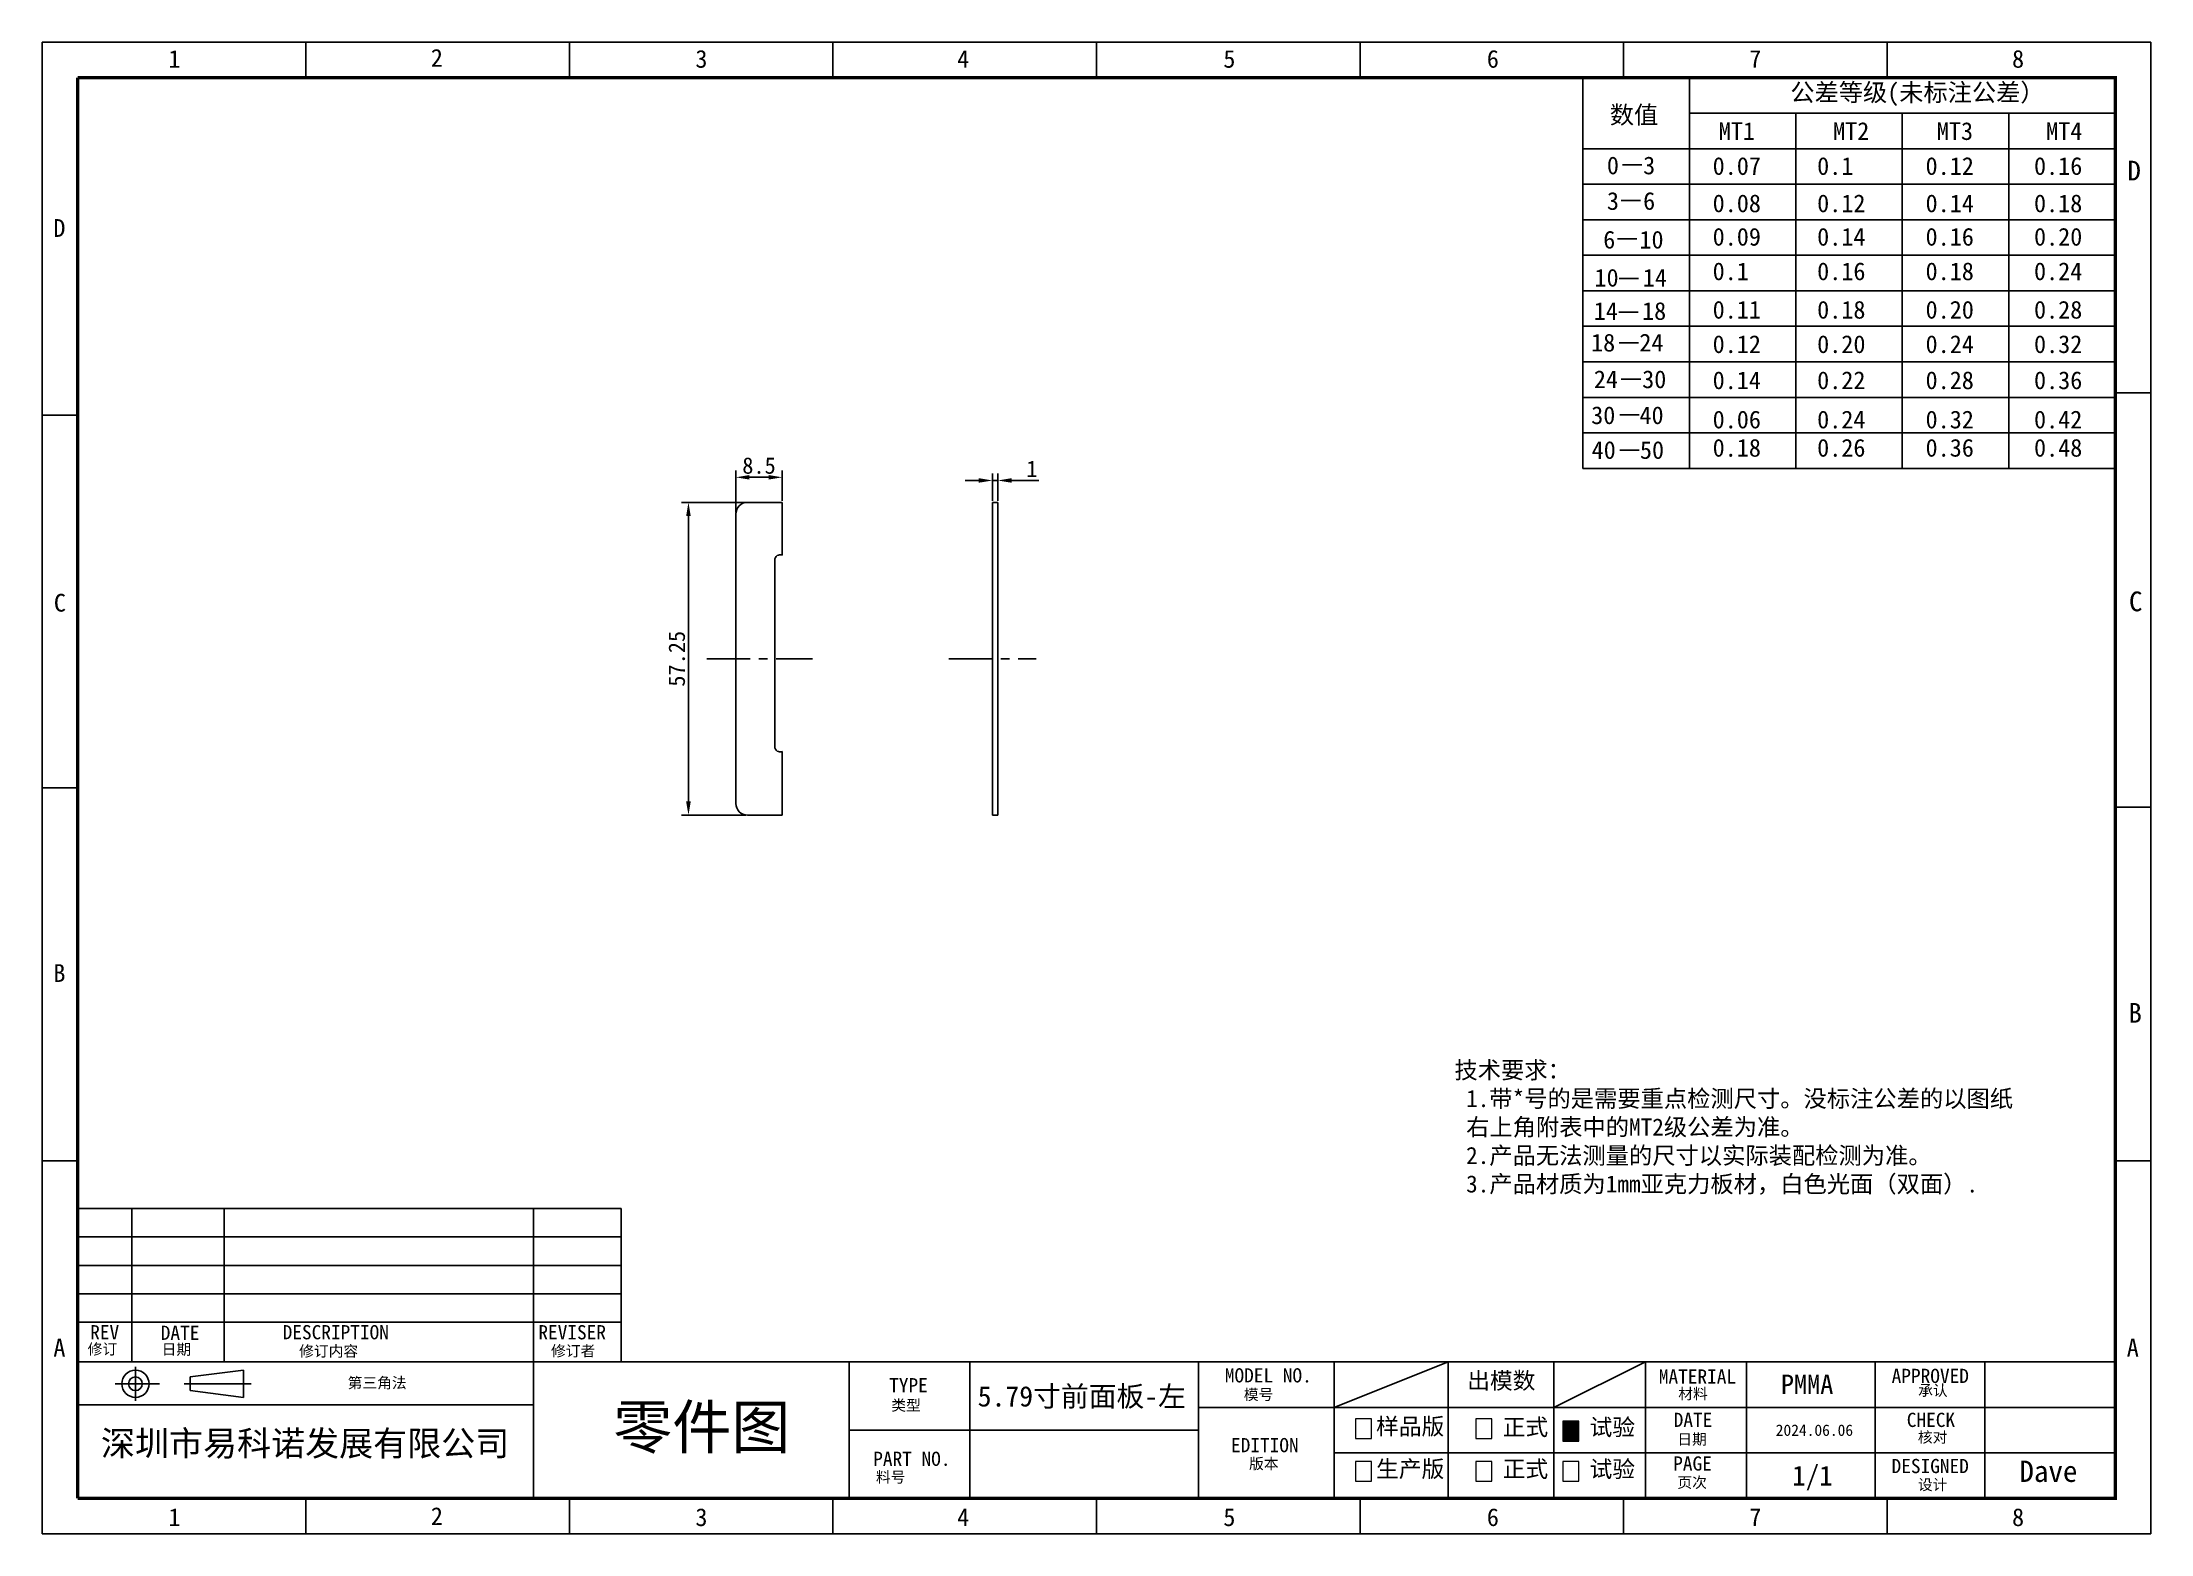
# Model space of a CAD drawing. Header units: millimetres. Extents: x 16785 to 17171, y 29514 to 29787.
import ezdxf
from ezdxf.enums import TextEntityAlignment as Align

# ---------------------------------------------------------------- set-up
doc = ezdxf.new("R2010")
doc.units = ezdxf.units.MM
doc.header["$PDMODE"] = 2
doc.linetypes.add('CENTER', pattern=[50.8, 31.75, -6.35, 6.35, -6.35])
doc.layers.add('dim', color=3, linetype='Continuous')
doc.layers.add('title bar', color=7, linetype='Continuous')
doc.styles.get("Standard").update_dxf_attribs({"font": ''})
doc.styles.add('style3', font='')
doc.styles.add('宝明', font='')
doc.styles.get('Standard').set_extended_font_data('SimSun')
doc.styles.get('style3').set_extended_font_data('SimSun')
doc.styles.get('宝明').set_extended_font_data('SimHei')
doc.dimstyles.new('ISO-25', dxfattribs={"dimtxt": 3, "dimasz": 2.5, "dimexe": 1.25, "dimexo": 0.3, "dimtad": 1, "dimdsep": 46, "dimtxsty": 'Standard', "dimcen": 2.5, "dimclrd": 5, "dimclre": 5, "dimadec": 0, "dimazin": 0, "dimtfac": 1, "dimtmove": 0, "dimatfit": 3, "dimfxl": 1, "dimarcsym": 0})

# ---------------------------------------------------------------- blocks, each defined once
blk = doc.blocks.new('*D6')
at = {"color": 5, "lineweight": -2}
for p, q in [((16913.55, 29702.36), (16901.78, 29702.36)), ((16903.03, 29699.86), (16903.03, 29647.62)), ((16913.55, 29645.12), (16901.78, 29645.12))]:
    blk.add_line(p, q, dxfattribs=at)
at = {"color": 5}
for points in [[(16902.61, 29699.86), (16903.45, 29699.86), (16903.03, 29702.36)], [(16902.61, 29647.62), (16903.45, 29647.62), (16903.03, 29645.12)]]:
    blk.add_solid(points, dxfattribs=at)
at = {"layer": 'Defpoints', "color": 0}
for p in [(16913.85, 29702.36), (16903.03, 29645.12), (16913.85, 29645.12)]:
    blk.add_point(p, dxfattribs=at)
at = {"color": 0, "insert": (16900.91, 29673.74), "char_height": 3, "attachment_point": 5, "rotation": 90}
blk.add_mtext('57.25', dxfattribs=at)
blk = doc.blocks.new('*D7')
at = {"color": 5, "lineweight": -2}
for p, q in [((16911.7, 29700.51), (16911.7, 29708.2)), ((16914.2, 29706.95), (16917.71, 29706.95)), ((16920.21, 29702.66), (16920.21, 29708.2))]:
    blk.add_line(p, q, dxfattribs=at)
at = {"color": 5}
for points in [[(16914.2, 29707.37), (16914.2, 29706.54), (16911.7, 29706.95)], [(16917.71, 29707.37), (16917.71, 29706.54), (16920.21, 29706.95)]]:
    blk.add_solid(points, dxfattribs=at)
at = {"layer": 'Defpoints', "color": 0}
for p in [(16920.21, 29706.95), (16911.7, 29700.21), (16920.21, 29702.36)]:
    blk.add_point(p, dxfattribs=at)
at = {"color": 0, "insert": (16915.95, 29709.08), "char_height": 3, "attachment_point": 5}
blk.add_mtext('8.5', dxfattribs=at)
blk = doc.blocks.new('*D9')
at = {"color": 5, "lineweight": -2}
for p, q in [((16958.69, 29702.66), (16958.69, 29707.62)), ((16959.69, 29702.66), (16959.69, 29707.62)), ((16956.19, 29706.37), (16953.69, 29706.37)), ((16958.69, 29706.37), (16959.69, 29706.37)), ((16962.19, 29706.37), (16967.16, 29706.37))]:
    blk.add_line(p, q, dxfattribs=at)
at = {"color": 5}
for points in [[(16956.19, 29706.79), (16956.19, 29705.96), (16958.69, 29706.37)], [(16962.19, 29706.79), (16962.19, 29705.96), (16959.69, 29706.37)]]:
    blk.add_solid(points, dxfattribs=at)
at = {"layer": 'Defpoints', "color": 0}
for p in [(16959.69, 29706.37), (16958.69, 29702.36), (16959.69, 29702.36)]:
    blk.add_point(p, dxfattribs=at)
at = {"color": 0, "insert": (16965.92, 29708.5), "char_height": 3, "attachment_point": 5}
blk.add_mtext('1', dxfattribs=at)

msp = doc.modelspace()

# ---------------------------------------------------------------- hatches: boundary and pattern name
msp.add_hatch(color=256).paths.add_polyline_path([(17063.154, 29530.573), (17066.062, 29530.573), (17066.062, 29534.177), (17063.154, 29534.177)])

# ---------------------------------------------------------------- linework, layer by layer
for p, q in [((17066.794, 29708.587), (17066.794, 29780.087)), ((17086.294, 29708.587), (17086.294, 29780.087)), ((17164.294, 29773.587), (17086.294, 29773.587)), ((17105.794, 29708.587), (17105.794, 29773.587)), ((17125.294, 29708.587), (17125.294, 29773.587)), ((17144.794, 29708.587), (17144.794, 29773.587)), ((17164.294, 29767.087), (17066.794, 29767.087)), ((17164.294, 29760.587), (17066.794, 29760.587)), ((17074.076, 29764.121), (17077.622, 29764.121)), ((17073.82, 29757.616), (17077.366, 29757.616)), ((17164.294, 29754.087), (17066.794, 29754.087)), ((17073.115, 29750.606), (17076.661, 29750.606)), ((17164.294, 29747.587), (17066.794, 29747.587)), ((17073.435, 29743.356), (17076.98, 29743.356)), ((17164.294, 29741.087), (17066.794, 29741.087)), ((17164.294, 29734.587), (17066.794, 29734.587)), ((17073.373, 29737.2), (17076.919, 29737.2)), ((17073.435, 29731.555), (17076.98, 29731.555)), ((17164.294, 29728.087), (17066.794, 29728.087)), ((17073.839, 29724.941), (17077.385, 29724.941)), ((17164.294, 29721.587), (17066.794, 29721.587)), ((17073.584, 29718.413), (17077.129, 29718.413)), ((17164.294, 29715.087), (17066.794, 29715.087)), ((17073.559, 29711.904), (17077.105, 29711.904)), ((17164.294, 29708.587), (17066.794, 29708.587))]:
    msp.add_line(p, q)
at = {"color": 7, "linetype": 'Continuous'}
for p, q in [((16911.699, 29700.207), (16911.699, 29647.267)), ((16920.21, 29702.357), (16913.849, 29702.357)), ((16920.21, 29692.708), (16920.21, 29702.357)), ((16959.688, 29702.36), (16958.688, 29702.36)), ((16958.688, 29645.117), (16958.688, 29702.359)), ((16959.688, 29645.117), (16959.688, 29702.36)), ((16918.82, 29657.687), (16918.82, 29691.787)), ((16920.21, 29645.116), (16920.21, 29656.766)), ((16913.849, 29645.117), (16920.21, 29645.116)), ((16959.688, 29645.117), (16958.688, 29645.117))]:
    msp.add_line(p, q, dxfattribs=at)
at = {"color": 1, "linetype": 'CENTER', "ltscale": 0.25}
for p, q in [((16906.375, 29673.737), (16925.772, 29673.737)), ((16950.697, 29673.737), (16966.677, 29673.737))]:
    msp.add_line(p, q, dxfattribs=at)
at = {"color": 1}
for p, q in [((17021.246, 29536.728), (17042.143, 29545.048)), ((17061.466, 29536.728), (17078.247, 29545.048))]:
    msp.add_line(p, q, dxfattribs=at)
at = {"color": 7}
for p, q in [((17042.143, 29536.728), (17042.143, 29545.048)), ((17042.143, 29536.728), (17042.143, 29520.088)), ((17061.466, 29536.728), (17061.466, 29520.088)), ((17078.247, 29528.408), (17021.246, 29528.408))]:
    msp.add_line(p, q, dxfattribs=at)
at = {"color": 7, "linetype": 'Continuous'}
for centre, radius, start, end in [((16913.849, 29700.207), 2.15, 90, 180), ((16919.82, 29691.787), 1, 67.0455, 180), ((16919.82, 29657.687), 1, 180, 292.9545), ((16913.849, 29647.267), 2.15, 180, 270)]:
    msp.add_arc(centre, radius, start, end, dxfattribs=at)
at = {"layer": 'dim', "color": 0, "lineweight": 18}
for points in [[(17025.183, 29531.004), (17028.102, 29531.004), (17028.102, 29534.608), (17025.183, 29534.608)], [(17047.212, 29531.002), (17050.12, 29531.002), (17050.12, 29534.606), (17047.212, 29534.606)], [(17063.154, 29530.573), (17066.062, 29530.573), (17066.062, 29534.177), (17063.154, 29534.177)], [(17025.183, 29523.213), (17028.102, 29523.213), (17028.102, 29526.817), (17025.183, 29526.817)], [(17047.212, 29523.213), (17050.12, 29523.213), (17050.12, 29526.817), (17047.212, 29526.817)], [(17063.154, 29523.196), (17066.062, 29523.196), (17066.062, 29526.8), (17063.154, 29526.8)]]:
    msp.add_lwpolyline(points, close=True, dxfattribs=at)
at = {"layer": 'title bar', "color": 0}
for p, q in [((16784.696, 29513.588), (16784.696, 29786.587)), ((16784.696, 29786.587), (17170.794, 29786.587)), ((16832.958, 29786.587), (16832.958, 29780.087)), ((16881.221, 29786.587), (16881.221, 29780.087)), ((16929.483, 29786.587), (16929.483, 29780.087)), ((16977.745, 29786.587), (16977.745, 29780.087)), ((17026.007, 29786.587), (17026.007, 29780.087)), ((17074.27, 29786.587), (17074.27, 29780.087)), ((17122.532, 29786.587), (17122.532, 29780.087)), ((17170.794, 29786.587), (17170.794, 29513.588)), ((16791.196, 29780.087), (17164.294, 29780.087)), ((17164.294, 29780.087), (17164.294, 29520.088)), ((17164.373, 29722.398), (17170.794, 29722.398)), ((16784.696, 29718.337), (16791.196, 29718.337)), ((16784.696, 29650.088), (16791.196, 29650.088)), ((17164.373, 29646.565), (17170.794, 29646.565)), ((16784.696, 29581.838), (16791.196, 29581.838)), ((17164.294, 29581.838), (17170.794, 29581.838)), ((16791.196, 29573.124), (16890.711, 29573.124)), ((16801.097, 29573.124), (16801.097, 29545.048)), ((16817.997, 29573.124), (16817.997, 29545.048)), ((16874.684, 29573.124), (16874.684, 29545.048)), ((16890.711, 29573.124), (16890.711, 29545.048)), ((16791.196, 29567.924), (16890.711, 29567.924)), ((16791.196, 29567.924), (16890.711, 29567.924)), ((16791.196, 29562.724), (16890.711, 29562.724)), ((16791.196, 29557.524), (16890.711, 29557.524)), ((16791.196, 29552.324), (16890.711, 29552.324)), ((16791.196, 29545.048), (17164.294, 29545.048)), ((16874.684, 29545.048), (16874.684, 29520.088)), ((16932.431, 29545.048), (16932.431, 29520.088)), ((16954.531, 29545.048), (16954.531, 29520.088)), ((16996.391, 29545.048), (16996.391, 29520.088)), ((17021.246, 29545.048), (17021.246, 29520.088)), ((17061.466, 29536.728), (17061.466, 29545.048)), ((17078.247, 29545.048), (17078.247, 29520.088)), ((17096.775, 29545.048), (17096.775, 29520.088)), ((17120.308, 29545.048), (17120.308, 29520.088)), ((17140.389, 29545.048), (17140.389, 29520.088)), ((16798.032, 29541.051), (16806.177, 29541.051)), ((16801.77, 29544.177), (16801.77, 29537.924)), ((16810.671, 29541.051), (16822.985, 29541.051)), ((16811.771, 29542.299), (16821.556, 29543.547)), ((16811.771, 29542.299), (16811.771, 29539.803)), ((16821.556, 29543.547), (16821.556, 29538.555)), ((16874.684, 29537.165), (16791.196, 29537.165)), ((16811.771, 29539.803), (16821.556, 29538.555)), ((17164.294, 29536.728), (16996.391, 29536.728)), ((16996.391, 29532.568), (16932.431, 29532.568)), ((17164.294, 29528.408), (17078.247, 29528.408)), ((16832.958, 29520.088), (16832.958, 29513.588)), ((16881.221, 29520.088), (16881.221, 29513.588)), ((16929.483, 29520.088), (16929.483, 29513.588)), ((16977.745, 29520.088), (16977.745, 29513.588)), ((17164.294, 29520.088), (17024.963, 29520.088)), ((17026.007, 29520.088), (17026.007, 29513.588)), ((17074.27, 29520.088), (17074.27, 29513.588)), ((17122.532, 29520.088), (17122.532, 29513.588)), ((17170.794, 29513.588), (16784.696, 29513.588))]:
    msp.add_line(p, q, dxfattribs=at)
at = {"layer": 'title bar', "color": 0, "const_width": 0.65}
for points in [[(16791.196, 29780.087), (16791.196, 29520.088)], [(16791.196, 29520.088), (17164.294, 29520.088), (17164.294, 29780.087), (16791.196, 29780.087)]]:
    msp.add_lwpolyline(points, dxfattribs=at)
at = {"layer": 'title bar', "color": 0}
for radius in [2.496, 1.248]:
    msp.add_circle((16801.77, 29541.051), radius, dxfattribs=at)

# ---------------------------------------------------------------- texts
at = {"attachment_point": 1}
for s, insert, char_height, width in [('公差等级(未标注公差）', (17104.793, 29779.027), 3.25, 48.8695), ('数值', (17071.735, 29774.917), 3.25, 18.71649), ('MT1', (17091.681, 29771.946), 3.25, 19.5), ('MT2', (17112.613, 29771.946), 3.25, 19.5), ('MT3', (17131.611, 29771.946), 3.25, 19.5), ('MT4', (17151.619, 29771.946), 3.25, 19.5), ('0  3', (17071.201, 29765.662), 3.25, 12.47419), ('3  6', (17071.201, 29759.157), 3.25, 12.47419), ('6  10', (17070.526, 29752.071), 3.25, 19.30903), ('10  14', (17068.928, 29745.106), 3.25, 22.57715), ('14  18', (17068.795, 29739.018), 3.25, 20.29874), ('18  24', (17068.301, 29733.228), 3.25, 20.29874), ('24  30', (17068.813, 29726.519), 3.25, 20.29874), ('30  40', (17068.321, 29719.94), 3.25, 20.29874), ('40  50', (17068.401, 29713.574), 3.25, 20.29874), ('技术要求：\\P 1.带*号的是需要重点检测尺寸。没标注公差的以图纸     右上角附表中的MT2级公差为准。\\P 2.产品无法测量的尺寸以实际装配检测为准。\\P 3.产品材质为1mm亚克力板材，白色光面（双面）.', (17043.292, 29600.026), 3.125, 108.54408)]:
    msp.add_mtext(s, dxfattribs=dict(at, insert=insert, char_height=char_height, width=width))
at = {"char_height": 3.25, "attachment_point": 1}
for s, insert in [('0.07', (17090.563, 29765.551)), ('0.1', (17109.7, 29765.551)), ('0.12', (17129.552, 29765.551)), ('0.16', (17149.404, 29765.551)), ('0.08', (17090.563, 29758.721)), ('0.12', (17109.7, 29758.721)), ('0.14', (17129.552, 29758.721)), ('0.18', (17149.404, 29758.721)), ('0.09', (17090.563, 29752.603)), ('0.14', (17109.7, 29752.603)), ('0.16', (17129.552, 29752.603)), ('0.20', (17149.404, 29752.603)), ('0.1', (17090.563, 29746.282)), ('0.16', (17109.7, 29746.282)), ('0.18', (17129.552, 29746.282)), ('0.24', (17149.404, 29746.282)), ('0.11', (17090.563, 29739.247)), ('0.18', (17109.7, 29739.247)), ('0.20', (17129.552, 29739.247)), ('0.28', (17149.404, 29739.247)), ('0.12', (17090.563, 29732.947)), ('0.20', (17109.7, 29732.947)), ('0.24', (17129.552, 29732.947)), ('0.32', (17149.404, 29732.947)), ('0.14', (17090.563, 29726.342)), ('0.22', (17109.7, 29726.342)), ('0.28', (17129.552, 29726.342)), ('0.36', (17149.404, 29726.342)), ('0.06', (17090.563, 29719.155)), ('0.24', (17109.7, 29719.155)), ('0.32', (17129.552, 29719.155)), ('0.42', (17149.404, 29719.155)), ('0.18', (17090.563, 29713.981)), ('0.26', (17109.7, 29713.981)), ('0.36', (17129.552, 29713.981)), ('0.48', (17149.404, 29713.981))]:
    msp.add_mtext(s, dxfattribs=dict(at, insert=insert))
at = {"insert": (16955.991, 29540.617), "char_height": 3.7298, "attachment_point": 1, "style": 'style3'}
msp.add_mtext('5.79寸前面板-左', dxfattribs=at)
at = {"color": 1, "attachment_point": 1, "style": 'style3'}
for s, width, insert, char_height in [('PMMA', 20.73693, (17103.064, 29542.734), 3.528), ('2024.06.06', 19.05171, (17102.115, 29533.595), 2.0819)]:
    msp.add_mtext_dynamic_manual_height_columns(s, width=width, gutter_width=3.088, heights=[0], dxfattribs=dict(at, insert=insert, char_height=char_height))
at = {"color": 1, "insert": (17146.736, 29526.987), "char_height": 3.8998, "attachment_point": 1, "style": 'style3'}
msp.add_mtext('Dave', dxfattribs=at)
at = {"layer": 'title bar', "color": 0, "style": '宝明'}
for s, height, p in [('1', 3.25, (16807.806, 29781.909)), ('2', 3.25, (16855.861, 29782.101)), ('3', 3.25, (16904.301, 29781.909)), ('4', 3.25, (16952.239, 29781.909)), ('5', 3.25, (17000.968, 29781.909)), ('6', 3.25, (17049.216, 29781.909)), ('7', 3.25, (17097.27, 29781.909)), ('8', 3.25, (17145.382, 29781.909)), ('D', 3.611, (17166.52, 29761.275)), ('D', 3.25, (16786.746, 29750.954)), ('C', 3.25, (16786.838, 29682.373)), ('C', 3.611, (17166.798, 29682.437)), ('B', 3.25, (16786.746, 29614.589)), ('B', 3.611, (17166.696, 29607.123)), ('A', 3.25, (16786.746, 29546.034)), ('REV', 2.6, (16793.487, 29549.178)), ('DATE', 2.6, (16806.407, 29549.085)), ('DESCRIPTION', 2.59999, (16828.727, 29549.185)), ('REVISER', 2.6, (16875.55, 29549.177)), ('A', 3.25, (17166.385, 29546.034)), ('1', 3.25, (16807.806, 29515.006)), ('2', 3.25, (16855.861, 29515.199)), ('3', 3.25, (16904.301, 29515.006)), ('4', 3.25, (16952.239, 29515.006)), ('5', 3.25, (17000.968, 29515.006)), ('6', 3.25, (17049.216, 29515.006)), ('7', 3.25, (17097.27, 29515.006)), ('8', 3.25, (17145.382, 29515.006))]:
    msp.add_text(s, height=height, dxfattribs=at).set_placement(p)
at = {"layer": 'title bar', "color": 0, "linetype": 'Continuous', "style": '宝明'}
for s, p in [('修订', (16793.03, 29546.404)), ('日期', (16806.572, 29546.357)), ('修订内容', (16831.737, 29546.03)), ('修订者', (16877.858, 29546.075)), ('第三角法', (16840.627, 29540.231)), ('模号', (17004.712, 29538.089)), ('材料', (17084.27, 29538.237)), ('承认', (17128.189, 29538.836)), ('类型', (16940.17, 29536.121)), ('日期', (17084.095, 29529.915)), ('核对', (17128.14, 29530.278)), ('料号', (16937.363, 29522.977)), ('版本', (17005.674, 29525.443)), ('页次', (17084.104, 29522.005)), ('设计', (17128.14, 29521.588))]:
    msp.add_text(s, height=1.9821, dxfattribs=at).set_placement(p)
at = {"layer": 'title bar', "color": 0, "style": '宝明'}
for s, p in [('TYPE', (16943.318, 29540.788)), ('MODEL NO.', (17009.205, 29542.59)), ('PART NO.', (16943.939, 29527.319))]:
    msp.add_text(s, height=2.6, dxfattribs=at).set_placement(p, align=Align.MIDDLE)
for s, height, p in [('MATERIAL', 2.6, (17087.783, 29541.078)), ('APPROVED', 2.6, (17130.412, 29541.194)), ('DATE', 2.6, (17086.971, 29533.15)), ('CHECK', 2.6, (17130.528, 29533.14)), ('EDITION', 2.6, (17008.569, 29528.521)), ('PAGE', 2.6, (17086.876, 29525.164)), ('1/1', 3.64, (17108.832, 29522.424)), ('DESIGNED', 2.6, (17130.398, 29524.693))]:
    msp.add_text(s, height=height, dxfattribs=at).set_placement(p, align=Align.CENTER)
at = {"layer": 'title bar', "color": 7, "lineweight": 18, "insert": (17045.623, 29543.154), "char_height": 3.05134, "width": 16.54782, "attachment_point": 1, "style": '宝明'}
msp.add_mtext('{\\fSimSun|b0|i0|c134|p54;出模数}', dxfattribs=at)
at = {"layer": 'title bar', "color": 0, "attachment_point": 1, "style": '宝明'}
for s, insert, char_height, width in [('{\\fSimSun|b0|i0|c134|p54;零件图}', (16889.253, 29537.108), 7.92846, 130.90465), ('{\\fSimSun|b0|i0|c134|p54;深圳市易科诺发展有限公司}', (16795.467, 29532.429), 4.56679, 100.00021)]:
    msp.add_mtext(s, dxfattribs=dict(at, insert=insert, char_height=char_height, width=width))
at = {"layer": 'title bar', "color": 0, "lineweight": 18, "char_height": 3.05134, "width": 16.54782, "attachment_point": 1, "style": '宝明'}
for s, insert in [('{\\fSimSun|b0|i0|c134|p54;样品版}', (17028.941, 29534.781)), ('{\\fSimSun|b0|i0|c134|p54;正式}', (17052.117, 29534.651)), ('{\\fSimSun|b0|i0|c134|p54;试验}', (17068.035, 29534.634)), ('{\\fSimSun|b0|i0|c134|p54;生产版}', (17028.941, 29526.99)), ('{\\fSimSun|b0|i0|c134|p54;正式}', (17052.117, 29526.99)), ('{\\fSimSun|b0|i0|c134|p54;试验}', (17068.035, 29526.973))]:
    msp.add_mtext(s, dxfattribs=dict(at, insert=insert))

# ---------------------------------------------------------------- dimensions: what is measured, and where the dimension line sits
dim = msp.add_linear_dim(base=(16920.21, 29706.952), p1=(16911.699, 29700.207), p2=(16920.21, 29702.357), text='8.5', dimstyle='ISO-25')
dim.commit()
dim.dimension.update_dxf_attribs({"geometry": '*D7', "text_midpoint": (16915.955, 29706.952), "dimtype": 160})
dim = msp.add_linear_dim(base=(16959.688, 29706.373), p1=(16958.688, 29702.359), p2=(16959.688, 29702.359), dimstyle='ISO-25')
dim.commit()
dim.dimension.update_dxf_attribs({"geometry": '*D9', "text_midpoint": (16965.925, 29708.498)})
dim = msp.add_linear_dim(base=(16903.03, 29645.117), p1=(16913.849, 29702.357), p2=(16913.849, 29645.117), angle=90, text='57.25', dimstyle='ISO-25')
dim.commit()
dim.dimension.update_dxf_attribs({"geometry": '*D6', "text_midpoint": (16903.03, 29673.737), "dimtype": 160})

doc.saveas('drawing.dxf')
